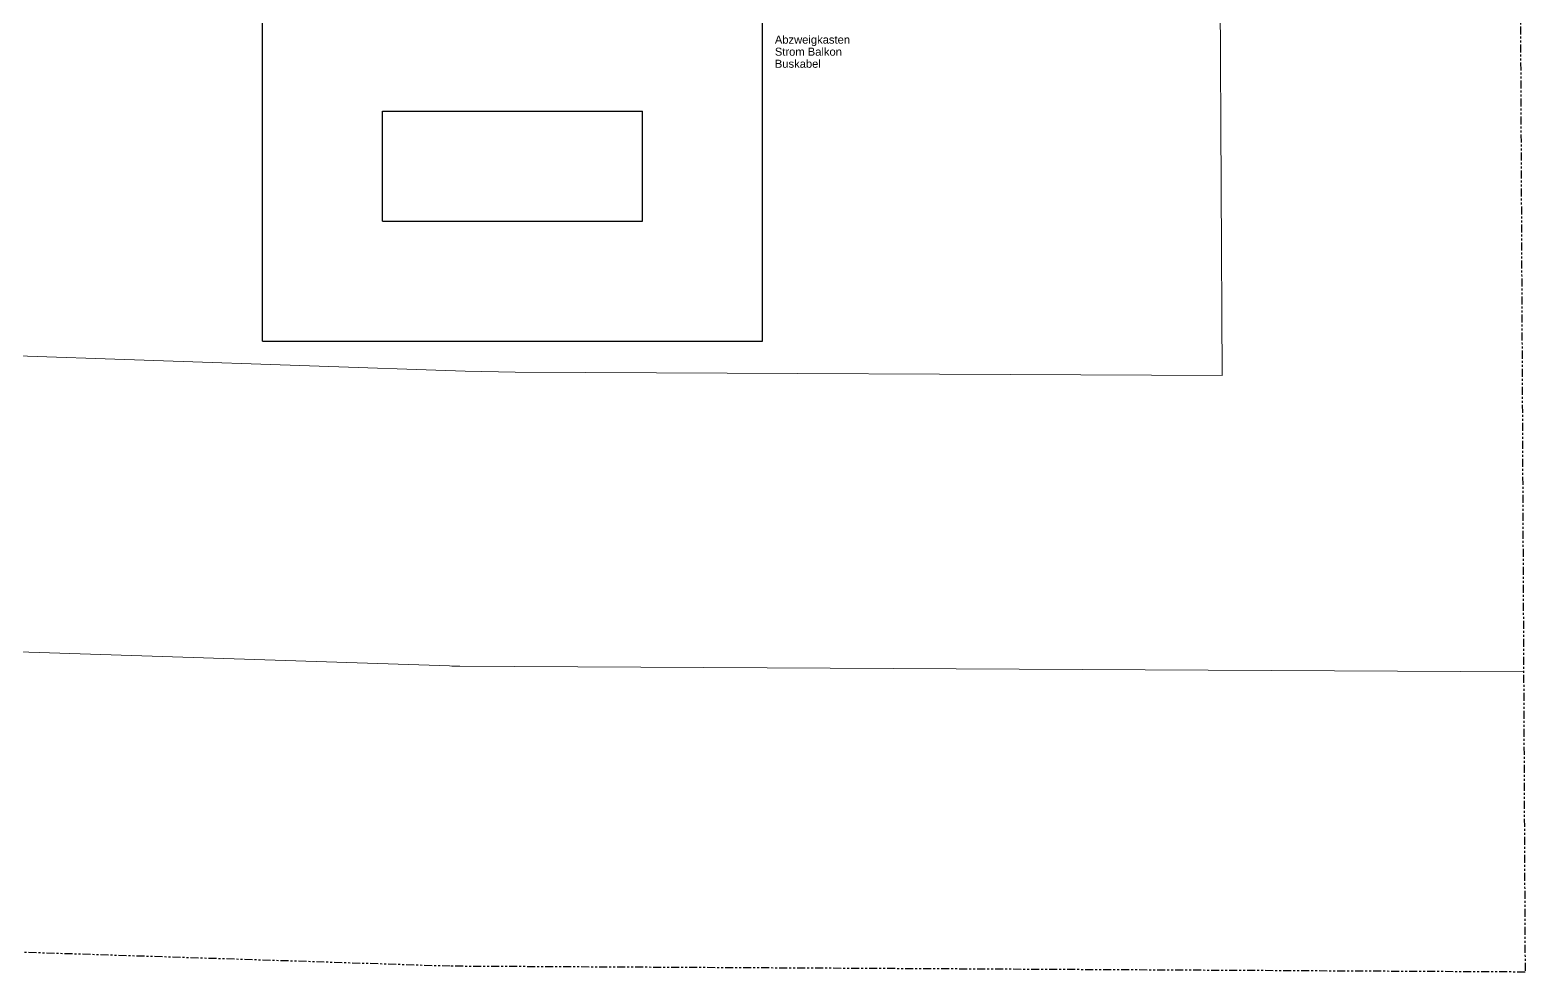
# Model space of a CAD drawing. Extents: x -4429 to 7335, y -4096 to 7109.
# Drawn here: x 155 to 1650, y -1006 to -64 of the extents above; entities that cross this region are included whole.
import ezdxf

# ---------------------------------------------------------------- set-up
doc = ezdxf.new("R2010")
doc.units = 0
doc.header["$LTSCALE"] = 2
doc.linetypes.add('_Grundgrenze_', pattern=[9, 4, -1, 1, -1, 1, -1])
doc.layers.add('A-DETL', color=3, linetype='Continuous', lineweight=18, plot=False)
doc.layers.add('Information', color=7, linetype='Continuous', lineweight=25)
doc.layers.add('TGA ... Elektroinstallation ... Beschreibung', color=30, linetype='Continuous', lineweight=25)
doc.layers.add('Möbilierung ... Möbel', color=16, linetype='Continuous', lineweight=25, true_color=0x800000)
doc.layers.add('Rohbau ... Beton', color=96, linetype='Continuous', lineweight=25, true_color=0x008000)
doc.styles.add('textstyle3', font='')
doc.styles.get('textstyle3').set_extended_font_data('Liberation Sans')

# ---------------------------------------------------------------- blocks, each defined once
blk = doc.blocks.new('Grundstücksgrenzen')
at = {"layer": 'A-DETL', "linetype": '_Grundgrenze_', "lineweight": 25}
for p, q in [((1979.6, 2394.6), (2146.9, 105.6)), ((2146.9, 105.6), (1074.2, 38.3)), ((1074.2, 38.3), (0, 0))]:
    blk.add_line(p, q, dxfattribs=at)
at = {"layer": 'A-DETL'}
for p, q in [((1702.1, 2076.4), (1804.1, 680)), ((1804.1, 680), (1098.7, 635.3)), ((1048.7, 632.8), (300, 607.4)), ((1048.7, 632.8), (1098.7, 635.3)), ((2125, 404.8), (1055.4, 337.7)), ((1063.5, 338.1), (0, 300.2))]:
    blk.add_line(p, q, dxfattribs=at)

msp = doc.modelspace()

# ---------------------------------------------------------------- linework, layer by layer
at = {"layer": 'Möbilierung ... Möbel'}
for p, q in [((507.5, -255.5), (507.5, -145.5)), ((507.5, -145.5), (767.5, -145.5)), ((767.5, -255.5), (767.5, -145.5)), ((507.5, -255.5), (767.5, -255.5))]:
    msp.add_line(p, q, dxfattribs=at)
at = {"layer": 'Rohbau ... Beton'}
for p, q in [((387.5, -375.5), (387.5, -25.5)), ((887.5, -375.5), (887.5, -46)), ((387.5, -375.5), (887.5, -375.5))]:
    msp.add_line(p, q, dxfattribs=at)

# ---------------------------------------------------------------- block references
at = {"layer": 'Information', "rotation": 356.1}
msp.add_blockref('Grundstücksgrenzen', (-498.9, -965.3), dxfattribs=at)

# ---------------------------------------------------------------- texts
at = {"layer": 'TGA ... Elektroinstallation ... Beschreibung', "insert": (900, -70), "char_height": 8, "attachment_point": 1, "line_spacing_factor": 0.903614, "style": 'textstyle3'}
msp.add_mtext('Abzweigkasten\\PStrom Balkon\\PBuskabel', dxfattribs=at)

doc.saveas('drawing.dxf')
